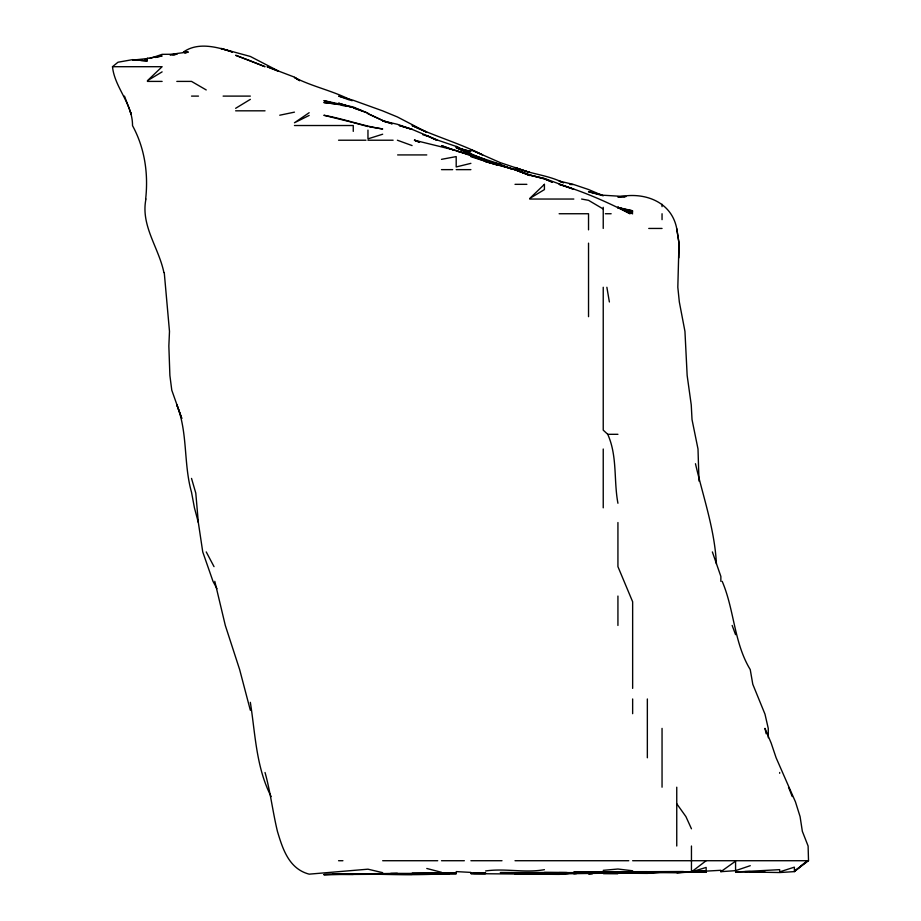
<?xml version="1.0" encoding="UTF-8"?>
<svg xmlns="http://www.w3.org/2000/svg" width="921" height="921" viewBox="0 0 921 921"><rect width="100%" height="100%" fill="white"/><g stroke="black" fill="none" stroke-linecap="round" stroke-linejoin="round"><path stroke-width="1.38" d="M699.004 481.084L698.003 449.011L692.028 419.596L691.245 404.895L687.158 375.492L684.948 331.376L679.33 301.973L677.821 287.26L678.996 243.156L676.705 228.443C671.363 200.755 642.697 191.292 617.933 197.175L624.622 196.979M678.812 257.857L679.019 243.156L676.751 228.684M145.656 199.04C148.454 173.896 144.839 148.408 132.705 125.993L132.52 125.521C132.624 103.44 114.688 87.863 112.489 66.703L118.003 62.225L132.705 59.623L147.406 60.913L140.729 60.544M145.944 199.04C140.533 225.633 158.838 247.645 163.892 272.558M735.568 871.75L779.684 872.544L794.386 871.623L807.475 860.721L794.386 871.312L808.511 860.721L808.108 846.019L802.341 831.306L800.084 816.605L795.468 801.903L776.115 757.787L771.165 743.086L764.983 728.384M706.154 860.721L691.452 871.922L617.933 872.97L647.348 872.406L617.933 872.268L676.751 872.763L720.867 870.299L720.867 871.68L735.568 870.656L750.27 865.682M720.867 871.68L735.568 861.17L735.568 870.656M309.157 112.719L294.455 122.769L309.157 115.447M235.638 108.321L250.339 99.364M162.119 71.873L147.406 80.714L162.119 66.703L112.489 66.703M144.965 59.6L147.406 58.334L162.119 55.939L155.43 57.47M184.637 53.004L187.251 52.002M185.766 52.9L188.321 52.002L176.82 53.51L172.803 54.846M150.088 58.414L162.119 54.339L176.82 54.224L170.132 54.788M382.675 134.213L367.963 138.864L367.963 130.103M174.138 54.915L176.82 54.143L170.132 54.742M470.896 163.351L456.194 166.954L456.194 156.593L441.493 159.345M279.742 115.217L294.455 112.143M446.835 873.488C406.08 876.447 364.808 872.59 323.858 874.605L456.194 873.776M147.406 58.553L132.705 60.107L136.722 60.326M544.415 869.666C524.912 873.246 505.18 868.054 485.609 870.967M651.354 871.75L632.646 872.981L662.049 872.118L647.348 873.396L632.646 873.281L643.342 872.659L559.128 873.879L564.469 873.557M735.568 872.037L779.684 869.643L779.684 871.876L794.386 867.156L794.386 871.623M568.476 873.511L559.128 874.386L470.896 873.626L485.609 873.545L473.578 873.442M603.232 870.345L617.933 869.021L632.646 870.782M573.829 873.799L576.5 873.592M691.452 871.807L676.751 872.601L706.154 871.738L676.751 871.991M434.804 873.557L412.078 873.868L441.493 873.914L426.78 873.914L434.804 873.603M692.788 871.519L706.154 871.577L692.788 871.519L706.154 871.047L706.154 867.421L691.452 871.922L573.829 872.026L683.44 871.519M426.78 873.81L433.469 873.568M323.858 874.605L380.005 873.568M441.493 873.73L449.506 873.58L397.377 873.545L456.194 873.638M397.377 873.902L412.078 873.661L382.675 873.822M353.261 874.213L382.675 873.695M441.493 872.981L456.194 872.786L426.78 872.82L456.194 873.039M544.415 873.465L515.012 873.81M567.14 872.544L500.31 872.59L512.341 872.624M390.7 873.419L397.377 873.35L353.261 874.133M567.14 872.648L520.353 872.648M367.963 873.948L338.56 874.259L333.218 873.615M603.232 871.692L647.348 871.657M544.415 872.44L565.805 872.648M588.531 872.624L559.128 872.613M559.128 873.419L573.829 873.304L529.713 873.304L559.128 873.407L544.415 873.361M617.933 871.865L632.646 871.796M470.896 872.901L485.609 872.82M744.928 871.565L750.27 871.554M584.524 872.486L617.933 872.786L603.232 872.659M367.963 874.259L397.377 874.098L338.56 874.259L353.261 874.455M185.156 52.002L183.475 52.002C197.877 41.848 216.942 46.89 232.391 52.002L220.936 48.456L250.339 56.457L278.522 71.09M147.406 81.405L162.119 81.405M176.82 81.405L191.522 81.405L206.235 89.947M191.522 96.106L198.487 96.106M223.112 96.106L250.339 96.106M235.638 110.819L265.041 110.819M294.455 125.521L353.261 125.521L353.261 131.381M338.56 140.222L365.971 140.222M367.963 140.222L393.117 140.222M397.63 154.924L426.78 154.924M441.493 169.637L452.695 169.637M456.194 169.637L470.896 169.637M515.012 184.338L526.881 184.338M529.713 199.04L573.829 199.04M559.128 213.741L588.531 213.741L588.531 229.847M605.362 213.741L611.153 213.741M648.752 228.443L662.049 228.443M603.232 287.26L603.232 430.142L607.733 434.309L617.933 434.309M338.56 860.721L342.923 860.721M382.675 860.721L437.728 860.721M441.493 860.721L464.357 860.721M470.896 860.721L502.003 860.721M515.012 860.721L628.778 860.721M632.646 860.721L808.511 860.721M412.078 874.432L382.675 874.317M706.154 872.129L691.452 871.968L691.452 846.019M591.201 872.567L588.531 872.521L603.232 872.774L596.555 872.659M625.958 196.622L603.232 195.229L588.531 191.752L603.232 195.793L588.531 189.519L573.829 184.568L569.846 184.453M750.27 871.761L764.983 872.072M456.194 871.6L470.896 872.406M369.309 126.787L382.675 128.963C362.724 125.97 343.74 118.809 323.858 115.263L351.926 122.205M581.6 199.04L588.531 200.318L603.232 208.998M617.933 208.019L620.604 208.526M623.287 209.044L632.646 210.817L617.933 207.409L632.646 213.741L617.933 207.283L630.137 213.741C607.353 202.148 583.73 191.58 559.128 184.338L573.829 189.289L544.415 178.455L529.713 175.117L515.012 169.752L529.713 175.14L544.415 178.893M339.895 104.913L346.584 106.376M490.951 162.395L500.31 164.491L488.28 161.348M382.675 872.659L367.963 869.182L309.157 874.156C288.952 868.814 282.724 849.081 277.417 831.306C272.72 811.815 270.44 791.818 265.041 772.5M573.035 184.338L559.128 181.046L561.373 182.139M458.865 148.454L470.896 151.551L456.194 147.544M426.78 868.48L441.493 872.302M367.963 126.568L353.261 122.551M338.56 104.626L323.858 100.631L353.261 106.997L367.963 113.179L353.261 107.803L362.103 110.819M470.896 156.674L497.628 165.239M392.035 123.84L382.675 120.904L397.377 124.289L412.078 129.366L437.912 140.222L456.194 146.427L470.896 153.784L459.867 149.11M422.774 134.708L426.78 135.963M392.035 123.69L382.675 120.49L367.963 113.663L386.417 122.263M349.301 99.928L338.732 96.106L353.261 100.285L382.514 110.819L397.377 116.944L426.78 132.244L412.078 125.521C435.184 136.435 459.809 143.365 482.627 154.924L470.896 149.72L500.31 162.649L529.713 172.48L515.012 167.53C530.715 174.161 548.628 175.105 563.617 182.911M397.377 140.222L412.078 145.576M419.343 142.076L414.381 140.222L456.194 150.503L485.609 161.037L515.012 169.51L529.713 175.508L515.012 169.637L529.713 174.886L544.415 178.743L552.174 182.105M419.458 142.076L414.577 140.222L419.458 142.145M278.476 71.32L267.078 66.703L294.455 77.134L299.705 80.691L294.455 77.433C312.956 86.988 333.747 90.88 352.075 100.769M545.704 179.434L552.174 182.162M511.535 169.096L500.31 164.306L472.128 154.924L485.609 159.909L456.194 147.648L470.896 154.555L456.194 146.427L471.287 154.924M472.588 155.499L476.491 157.215M676.751 803.757L685.915 816.605L691.452 828.785M216.965 588.692L213.004 581.347L202.747 551.932L198.337 522.529L195.793 493.115L191.522 478.413M206.235 551.932L214.029 566.645M129.815 110.819L131.266 114.135L124.462 96.106M788.526 787.202L792.256 796.561M181.725 418.33L171.778 390.193L169.89 375.492L168.854 346.077L169.487 331.376L164.249 272.558M271.154 796.561C256.107 767.4 255.37 734.152 250.339 702.332M712.37 551.932L720.867 576.431L720.867 581.347M732.16 625.451L735.568 634.673M181.725 418.261L176.82 404.895C187.965 432.651 183.406 463.666 191.522 492.263L194.435 507.828L198.337 522.529M722.191 581.347C734.451 610.024 733.83 642.524 750.235 669.567L752.791 684.268L764.983 714.155L768.252 728.384L768.298 737.744M607.733 434.309C617.554 456.171 613.605 480.394 617.933 503.257M250.339 710.252L239.644 669.567L225.311 625.451L214.8 581.347M764.983 728.523L766.203 733.818M695.459 463.712C703.16 496.937 714.742 529.54 716.411 563.963M606.87 287.26L609.38 301.973M779.684 772.5L779.684 773.295M676.751 787.202L676.751 846.019M662.049 204.266L662.049 206.638M662.049 213.741L662.049 219.659M662.049 728.384L662.049 787.202M647.348 698.97L647.348 757.787M632.646 688.378L632.646 601.77L617.933 566.645L617.933 522.529M632.646 698.97L632.646 713.683M617.933 596.048L617.933 625.451M603.232 207.294L603.232 228.443M603.232 449.011L603.232 507.828M588.531 243.156L588.531 316.674M147.406 58.334L147.406 59.312M544.415 184.338L529.713 198.476L544.415 189.588L544.415 184.338M592.537 873.568L588.531 873.787L592.537 873.58M441.493 873.189L412.078 873.384L441.493 873.189M617.933 873.534L603.232 873.499L617.933 873.568M529.713 873.661L515.012 873.545L529.713 873.661M338.56 104.292L323.858 102.53L338.56 104.303M500.31 165.354L485.609 161.647L514.678 169.637L500.31 165.354M470.896 154.924L456.194 150.917L470.896 154.924M412.078 129.331L399.277 125.521L412.078 129.366M632.646 211.957L617.933 207.409L632.646 211.957M351.926 107.377L338.56 103.175L351.926 107.4M485.609 161.117L470.896 155.948L485.609 161.175M454.859 150.411L441.493 145.633L454.859 150.445M250.339 60.809L235.638 55.283L265.041 66.703L250.339 60.809M489.281 161.624L485.609 160.093L489.281 161.682M436.819 140.222L426.78 135.617L436.819 140.222"/></g></svg>
